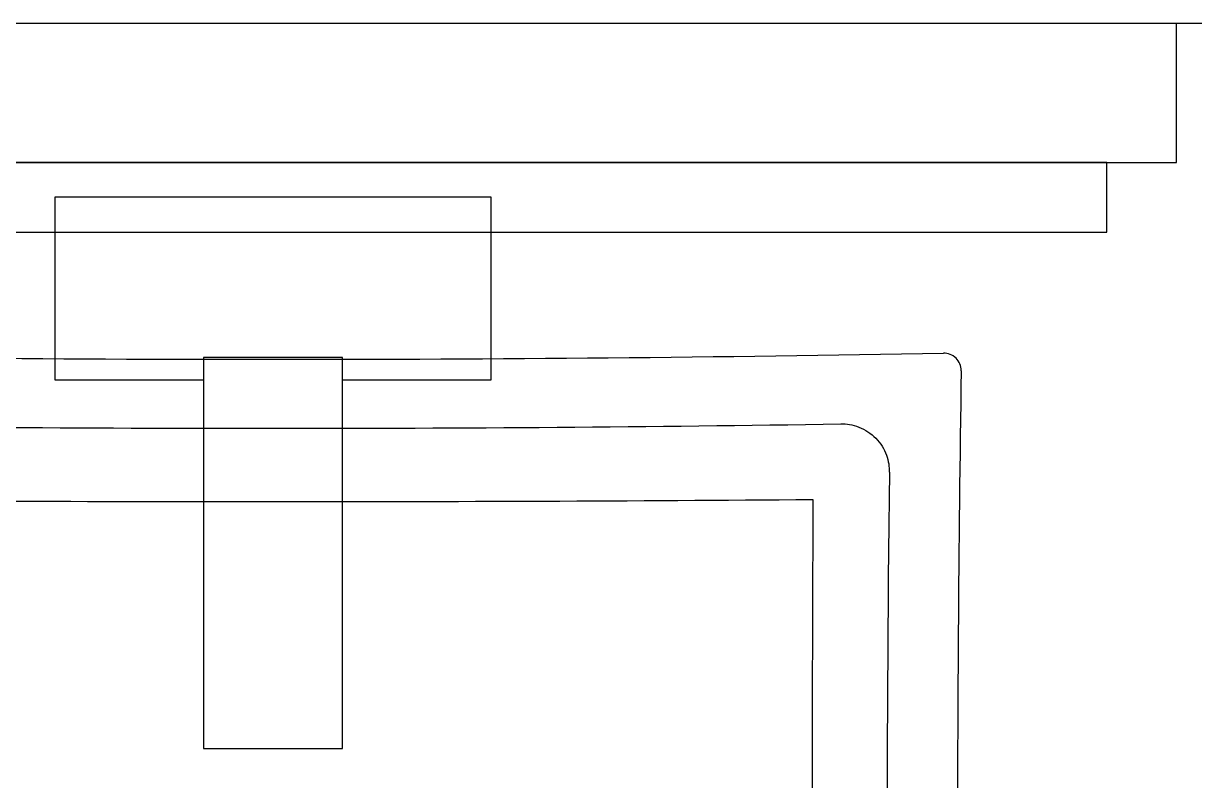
# Model space of a CAD drawing. Extents: x -13345 to 10098, y -1643 to 9113.
# Drawn here: x 6934.98 to 6951.83, y 2983.39 to 2994.28 of the extents above; entities that cross this region are included whole.
import ezdxf

# ---------------------------------------------------------------- set-up
doc = ezdxf.new("R2010")
doc.units = 0
doc.header["$LTSCALE"] = 192
doc.header["$MEASUREMENT"] = 0
doc.layers.get('0').update_dxf_attribs({"linetype": 'CONTINUOUS'})
doc.layers.add('ARCH-WALLS-INTERIOR', color=1, linetype='CONTINUOUS')
doc.layers.add('UTILITIES-PLUMB', color=2, linetype='CONTINUOUS')
doc.styles.get("Standard").update_dxf_attribs({"font": 'txt.shx', "width": 0.75})

# ---------------------------------------------------------------- blocks, each defined once
blk = doc.blocks.new('fh lav')
at = {"layer": 'UTILITIES-PLUMB'}
for p, q in [((231.085, -1002.543), (231.085, -1002.543)), ((231.339, -1002.797), (231.339, -1002.797))]:
    blk.add_line(p, q, dxfattribs=at)
for centre, radius, start, end in [((221.44, -479.672), 522.96, 268.94329, 271.05671), ((231.089, -1002.793), 0.25, 359.1635, 91.0482), ((742.876, -1010.341), 511.592, 179.15504, 180.84496), ((221.44, -478.892), 524.733, 269.10797, 270.89203), ((750.452, -1010.341), 520.181, 179.32964, 180.67036), ((221.441, -9.091), 995.588, 269.553035, 270.446838), ((1599.803, -1010.341), 1370.609, 179.762079, 180.237947)]:
    blk.add_arc(centre, radius, start, end, dxfattribs=at)
at = {"layer": 'UTILITIES-PLUMB', "start_tangent": (0.999878, 0.015627), "end_tangent": (-0.011725, -0.999931)}
blk.add_spline([(229.609, -1003.561), (229.734, -1003.57), (229.867, -1003.607), (229.997, -1003.673), (230.112, -1003.768), (230.202, -1003.883), (230.264, -1004.01), (230.297, -1004.138), (230.306, -1004.255)], degree=3, dxfattribs=at)
at = {"layer": 'UTILITIES-PLUMB', "flags": 8}
for tag, p in [('MODELNUMBER', (221.441, -1010.341)), ('TRADENAME', (221.441, -1010.343)), ('PRODUCTS', (221.441, -1010.344)), ('MATERIAL', (221.441, -1010.346))]:
    blk.add_attdef(tag, p, '', height=0.001, dxfattribs=at)

msp = doc.modelspace()

# ---------------------------------------------------------------- linework, layer by layer
at = {"layer": 'ARCH-WALLS-INTERIOR'}
msp.add_line((6995.069, 2994.281), (6846.064, 2994.281), dxfattribs=at)
msp.add_lwpolyline([(6951.566, 2994.281), (6925.566, 2994.281), (6925.566, 2992.281), (6951.566, 2992.281)], close=True, dxfattribs=at)
at = {"layer": 'UTILITIES-PLUMB'}
for points in [[(6950.566, 2992.281), (6926.566, 2992.281), (6926.566, 2991.281), (6950.566, 2991.281)], [(6937.566, 2983.85), (6939.566, 2983.85), (6939.566, 2989.475), (6937.566, 2989.475)]]:
    msp.add_lwpolyline(points, close=True, dxfattribs=at)
msp.add_lwpolyline([(6939.566, 2989.156), (6941.707, 2989.156), (6941.707, 2991.781), (6935.426, 2991.781), (6935.426, 2989.156), (6937.566, 2989.156)], dxfattribs=at)

# ---------------------------------------------------------------- block references
msp.add_blockref('fh lav', (6717.129, 3992.082))

doc.saveas('drawing.dxf')
